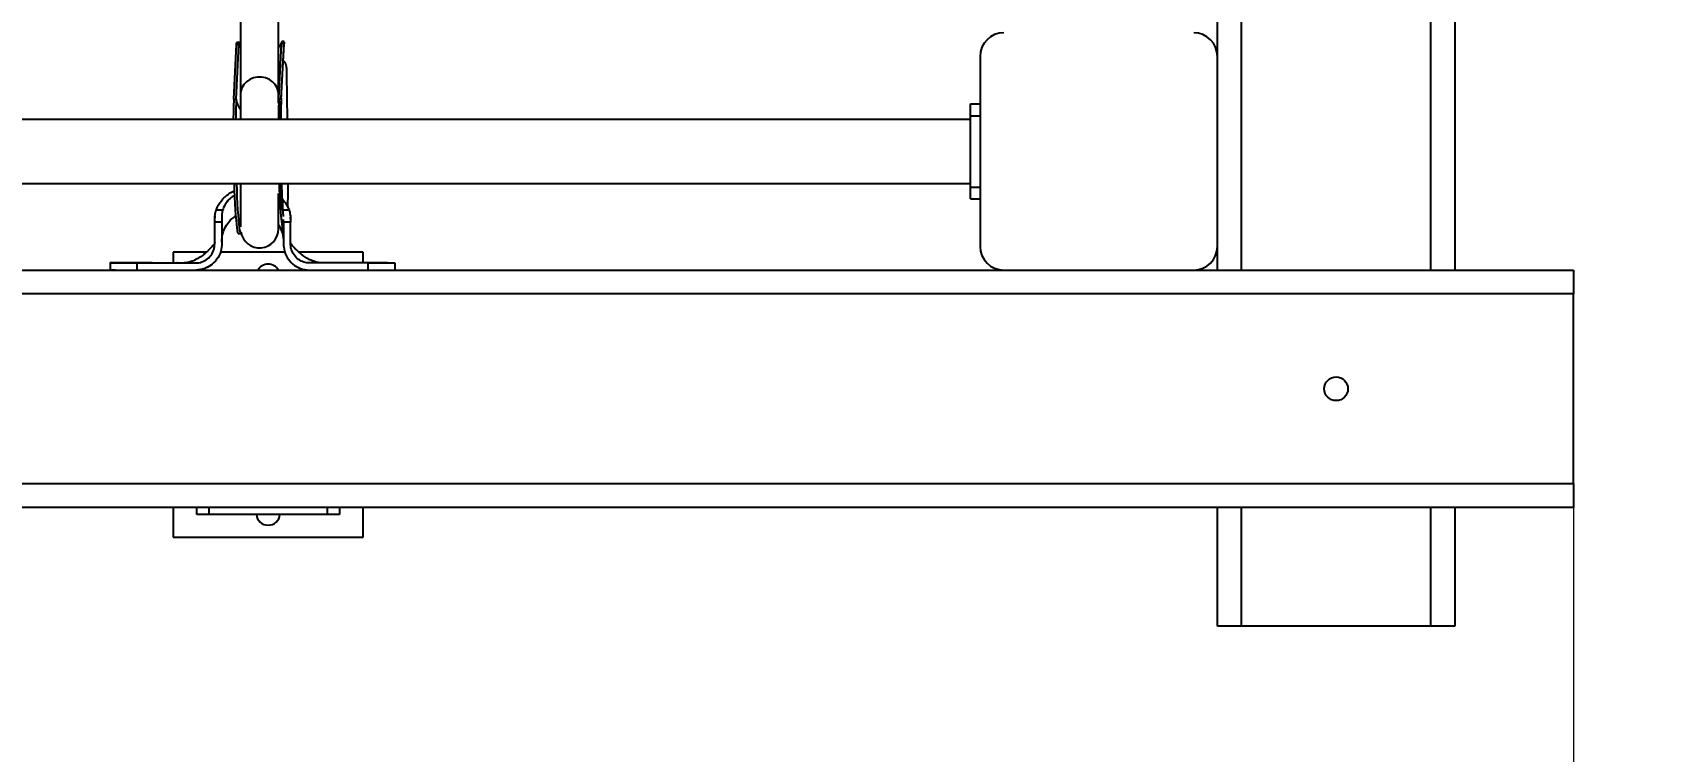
# Model space of a CAD drawing. Header units: millimetres. Extents: x -3650 to 2858, y -2899 to 2376.
# Drawn here: x 709 to 1400, y -677 to -374 of the extents above; entities that cross this region are included whole.
import ezdxf

# ---------------------------------------------------------------- set-up
doc = ezdxf.new("R2010")
doc.units = ezdxf.units.MM
for name, color, linetype in [('DIKOM_ЗОНА', 80, 'Continuous'), ('DIKOM_ОБЪЕКТ', 7, 'Continuous'), ('DIKOM_РАЗМЕР_ЗОНА', 7, 'Continuous'), ('DIKOM_РАЗМЕР_ОБЪЕКТА', 7, 'Continuous')]:
    doc.layers.add(name, color=color, linetype=linetype)
doc.styles.add('style1', font='arial.ttf', dxfattribs={"width": 0.8})
doc.dimstyles.new('1-50', dxfattribs={"dimtxt": 300, "dimasz": 200, "dimexe": 100, "dimexo": 0, "dimgap": 100, "dimtad": 1, "dimdec": 0, "dimtxsty": 'style1', "dimcen": 0, "dimclrd": 7, "dimclre": 7, "dimadec": 1, "dimazin": 2, "dimtfac": 1, "dimtdec": 0, "dimtmove": 0, "dimatfit": 3, "dimfxl": 0, "dimlwd": 25, "dimlwe": 18, "dimarcsym": 0})

# ---------------------------------------------------------------- blocks, each defined once
blk = doc.blocks.new('*D0')
at = {"layer": 'Defpoints', "color": 0, "transparency": 16777216}
for p in [(-2742.04, -185.51), (2857.96, -185.51), (2857.96, -2799.5)]:
    blk.add_point(p, dxfattribs=at)
at = {"layer": 'DIKOM_РАЗМЕР_ЗОНА', "color": 7, "lineweight": 18, "transparency": 16777216}
for p, q in [((-2742.04, -185.51), (-2742.04, -2899.5)), ((2857.96, -185.51), (2857.96, -2899.5))]:
    blk.add_line(p, q, dxfattribs=at)
at = {"layer": 'DIKOM_РАЗМЕР_ЗОНА', "color": 7, "lineweight": 25, "transparency": 16777216}
blk.add_line((-2542.04, -2799.5), (2657.96, -2799.5), dxfattribs=at)
at = {"layer": 'DIKOM_РАЗМЕР_ЗОНА', "color": 7, "transparency": 16777216}
for points in [[(-2542.04, -2766.17), (-2542.04, -2832.83), (-2742.04, -2799.5)], [(2657.96, -2766.17), (2657.96, -2832.83), (2857.96, -2799.5)]]:
    blk.add_solid(points, dxfattribs=at)
at = {"layer": 'DIKOM_РАЗМЕР_ЗОНА', "color": 0, "transparency": 16777216, "insert": (57.96, -2546.33), "char_height": 300, "attachment_point": 5, "style": 'style1'}
blk.add_mtext('5600', dxfattribs=at)
blk = doc.blocks.new('*D2')
at = {"layer": 'Defpoints', "color": 0, "transparency": 16777216}
for p in [(1357.96, -569.24), (-1242.04, -574.24), (1357.96, -1129)]:
    blk.add_point(p, dxfattribs=at)
at = {"layer": 'DIKOM_РАЗМЕР_ОБЪЕКТА', "color": 7, "lineweight": 18, "transparency": 16777216}
for p, q in [((1357.96, -569.24), (1357.96, -1229)), ((-1242.04, -574.24), (-1242.04, -1229))]:
    blk.add_line(p, q, dxfattribs=at)
at = {"layer": 'DIKOM_РАЗМЕР_ОБЪЕКТА', "color": 7, "lineweight": 25, "transparency": 16777216}
blk.add_line((-1042.04, -1129), (1157.96, -1129), dxfattribs=at)
at = {"layer": 'DIKOM_РАЗМЕР_ОБЪЕКТА', "color": 7, "transparency": 16777216}
for points in [[(-1042.04, -1095.67), (-1042.04, -1162.33), (-1242.04, -1129)], [(1157.96, -1095.67), (1157.96, -1162.33), (1357.96, -1129)]]:
    blk.add_solid(points, dxfattribs=at)
at = {"layer": 'DIKOM_РАЗМЕР_ОБЪЕКТА', "color": 0, "transparency": 16777216, "insert": (57.96, -875.83), "char_height": 300, "attachment_point": 5, "style": 'style1'}
blk.add_mtext('2600', dxfattribs=at)

msp = doc.modelspace()

# ---------------------------------------------------------------- linework, layer by layer
at = {"layer": 'DIKOM_ЗОНА', "color": 3, "lineweight": 15}
msp.add_arc((1357.96, -624.24), 1500, 270, 0, dxfattribs=at)
at = {"layer": 'DIKOM_ОБЪЕКТ'}
for p, q in [((1217.96, 725.76), (1217.96, -474.24)), ((1297.96, -474.24), (1297.96, 725.76)), ((1307.96, 725.76), (1307.96, -474.24)), ((1207.96, -384.24), (1207.96, 635.76)), ((796.33, -356.59), (796.33, -400.03)), ((812.33, -400.03), (812.33, -356.59)), ((793.51, -402.21), (794.66, -379.22)), ((794.51, -402.2), (795.66, -379.2)), ((795.66, -379.2), (794.66, -379.22)), ((795.83, -378.3), (794.83, -378.32)), ((812.48, -401.87), (813.64, -378.87)), ((813.48, -402.54), (814.71, -378.01)), ((813.48, -401.85), (814.64, -378.85)), ((814.64, -378.85), (813.64, -378.87)), ((814.71, -377.96), (813.7, -377.97)), ((1107.96, -384.24), (1107.96, -464.24)), ((1207.96, -464.24), (1207.96, -384.24)), ((816.08, -410.74), (815.85, -391.73)), ((796.33, -400.03), (796.33, -410.74)), ((812.33, -403.95), (812.33, -400.03)), ((793.51, -402.21), (794.51, -402.2)), ((812.48, -401.87), (813.48, -401.85)), ((813.48, -401.85), (813.48, -402.54)), ((1103.96, -409.24), (1103.96, -404.24)), ((1103.96, -404.24), (1107.96, -404.24)), ((1103.96, -410.74), (111.96, -410.74)), ((1103.96, -409.24), (1107.96, -409.24)), ((1103.96, -439.24), (1103.96, -409.24)), ((111.96, -437.74), (1103.96, -437.74)), ((796.33, -437.74), (796.33, -456.04)), ((812.33, -456.87), (812.33, -442.02)), ((1103.96, -439.24), (1107.96, -439.24)), ((1103.96, -444.24), (1103.96, -439.24)), ((786.09, -448.89), (788.81, -448.89)), ((812.33, -442.88), (812.81, -443.27)), ((814.04, -448.89), (816.76, -448.89)), ((1103.96, -444.24), (1107.96, -444.24)), ((788.43, -454.1), (785.43, -454.1)), ((785.43, -462.24), (785.43, -454.1)), ((785.52, -451.47), (785.49, -452.16)), ((788.43, -454.1), (788.43, -462.24)), ((817.43, -454.1), (814.43, -454.1)), ((814.43, -454.1), (814.43, -462.24)), ((817.39, -452.59), (817.34, -451.89)), ((817.39, -452.61), (817.38, -451.89)), ((817.43, -462.24), (817.43, -454.1)), ((785.43, -463.24), (785.43, -462.24)), ((788.43, -462.24), (788.43, -463.24)), ((795.38, -458.78), (796.38, -458.76)), ((814.43, -462.24), (814.43, -463.24)), ((817.43, -463.24), (817.43, -462.24)), ((767.96, -466.74), (767.96, -471.24)), ((781.92, -466.74), (767.96, -466.74)), ((815.01, -466.74), (787.86, -466.74)), ((847.96, -466.74), (820.94, -466.74)), ((847.96, -471.24), (847.96, -466.74)), ((1207.96, -474.24), (1207.96, -464.24)), ((97.96, -474.24), (1117.96, -474.24)), ((741.43, -471.24), (741.43, -474.24)), ((746.7, -471.24), (741.44, -471.24)), ((749.92, -471.24), (748.65, -471.24)), ((752.71, -474.24), (752.71, -471.24)), ((752.71, -471.24), (777.43, -471.24)), ((782.4, -472.98), (784.16, -471.94)), ((784.04, -472.02), (784.86, -471.28)), ((850.14, -471.24), (825.44, -471.24)), ((850.14, -474.24), (850.14, -471.24)), ((854.29, -471.24), (861.41, -471.24)), ((861.43, -474.24), (861.43, -471.24)), ((1117.96, -474.24), (1197.96, -474.24)), ((1197.96, -474.24), (1357.96, -474.24)), ((1357.96, -474.24), (1357.96, -484.24)), ((1357.96, -484.24), (-1242.04, -484.24)), ((1357.96, -564.24), (1357.96, -484.24)), ((-1242.04, -564.24), (1357.96, -564.24)), ((1357.96, -564.24), (1357.96, -574.24)), ((1357.96, -574.24), (-1242.04, -574.24)), ((767.96, -574.24), (767.96, -586.74)), ((777.96, -577.24), (777.96, -574.24)), ((782.96, -577.24), (777.96, -577.24)), ((782.96, -574.24), (782.96, -577.24)), ((832.96, -577.24), (782.96, -577.24)), ((832.96, -577.24), (832.96, -574.24)), ((837.96, -577.24), (832.96, -577.24)), ((837.96, -574.24), (837.96, -577.24)), ((847.96, -586.74), (847.96, -574.24)), ((1207.96, -624.24), (1207.96, -574.24)), ((1217.96, -574.24), (1217.96, -624.24)), ((1297.96, -624.24), (1297.96, -574.24)), ((1307.96, -574.24), (1307.96, -624.24)), ((767.96, -586.74), (847.96, -586.74)), ((1217.96, -624.24), (1207.96, -624.24)), ((1297.96, -624.24), (1217.96, -624.24)), ((1307.96, -624.24), (1297.96, -624.24))]:
    msp.add_line(p, q, dxfattribs=at)
at = {"layer": 'DIKOM_ОБЪЕКТ', "flags": 128}
for points in [[(812.33, -400.03), (812.23, -398.88), (811.76, -397.39), (810.95, -396.02), (809.83, -394.84), (808.46, -393.9), (806.89, -393.25), (805.2, -392.92), (803.47, -392.92), (801.78, -393.25), (800.21, -393.9), (798.83, -394.84), (797.71, -396.02), (796.9, -397.39), (796.44, -398.88), (796.33, -400.03)], [(813.48, -402.54), (813.37, -403.48), (813.31, -403.77)], [(793.6, -437.74), (793.7, -440.54), (793.83, -443.49), (793.96, -446.26), (794.11, -448.81), (794.27, -451.13), (794.43, -453.18), (794.6, -454.94), (794.77, -456.38), (794.94, -457.49), (795.1, -458.27), (795.27, -458.69), (795.38, -458.78)], [(794.6, -437.74), (794.7, -440.52), (794.83, -443.47), (794.96, -446.24), (795.11, -448.8), (795.27, -451.11), (795.43, -453.16), (795.6, -454.92), (795.76, -456.36), (795.93, -457.48), (796.1, -458.25), (796.27, -458.67), (796.43, -458.74), (796.52, -458.6)], [(769.76, -471.22), (769.62, -471.22), (769.47, -471.22)]]:
    msp.add_lwpolyline(points, dxfattribs=at)
at = {"layer": 'DIKOM_ОБЪЕКТ'}
msp.add_circle((1257.96, -524.24), 5, dxfattribs=at)
for centre, radius, start, end in [((1117.96, -384.24), 10, 90, 180), ((1197.96, -384.24), 10, 0, 90), ((1030.09, -413.21), 236.83, 177.33896, 179.40171), ((1030.99, -413.19), 236.74, 177.33821, 179.40626), ((801.4, -401.76), 6.91, 183.62374, 222.79126), ((1052.85, -413), 240.62, 177.34847, 179.46173), ((1052.72, -412.95), 239.5, 177.34307, 179.47064), ((987.28, -435.41), 174.71, 180.7617, 187.21832), ((1149.93, -427.14), 336.52, 181.80428, 184.17235), ((392.15, -438.76), 424.22, 358.78794, 0.13744), ((804.33, -456.87), 8, 189.90145, 0), ((1117.96, -464.24), 10, 180, 270), ((1197.96, -464.24), 10, 270, 0), ((807.96, -476.74), 5, 90, 150), ((807.96, -476.74), 5, 30, 90), ((807.96, -576.74), 5, 185.73917, 270), ((807.96, -576.74), 5, 270, 354.26083)]:
    msp.add_arc(centre, radius, start, end, dxfattribs=at)
for points, knots in [([(794.66, -379.22), (794.68, -378.93), (794.7, -378.41), (794.79, -378.38), (794.83, -378.37)], [0, 0, 0, 0, 0.55409, 1, 1, 1, 1]), ([(796.33, -378.89), (796.27, -378.8), (796.01, -378.45), (795.84, -378.25), (795.71, -378.37), (795.68, -378.91), (795.66, -379.2)], [0, 0, 0, 0, 0.100122, 0.386827, 0.676689, 1, 1, 1, 1]), ([(813.71, -377.99), (813.67, -378.08), (813.61, -378.25), (813.2, -379.12), (812.67, -379.86), (812.4, -380.24)], [0, 0, 0, 0, 0.337806, 0.658899, 1, 1, 1, 1]), ([(813.64, -378.87), (813.66, -378.57), (813.69, -378.11), (813.7, -378.07), (813.7, -378.06)], [0, 0, 0, 0, 0.633389, 1, 1, 1, 1]), ([(814.71, -377.99), (814.7, -378.01), (814.69, -378.05), (814.66, -378.57), (814.64, -378.85)], [0, 0, 0, 0, 0.456555, 1, 1, 1, 1]), ([(815.85, -391.73), (815.85, -391.17), (815.83, -390.04), (815.73, -388.45), (815.47, -387.2), (814.98, -386.41), (814.5, -386.23), (814.28, -386.14)], [0, 0, 0, 0, 0.211743, 0.42358, 0.633073, 0.834049, 1, 1, 1, 1]), ([(813.12, -410.74), (813.13, -410.02), (813.15, -408.36), (813.22, -405.97), (813.28, -404.52), (813.31, -403.76)], [0, 0, 0, 0, 0.265786, 0.62056, 1, 1, 1, 1]), ([(786.09, -448.89), (786.26, -448.45), (786.92, -446.76), (788.45, -444.62), (790.59, -442.68), (792.21, -441.54), (793.32, -441.05), (793.72, -440.86)], [0, 0, 0, 0, 0.124156, 0.48124, 0.68235, 0.883559, 1, 1, 1, 1]), ([(814.02, -448.99), (814.01, -448.9), (813.95, -448.06), (813.83, -446.1), (813.68, -443.2), (813.55, -440.38), (813.49, -438.5), (813.46, -437.74)], [0, 0, 0, 0, 0.033432, 0.30088, 0.564344, 0.823725, 1, 1, 1, 1]), ([(785.43, -453.02), (785.45, -452.32), (785.5, -450.91), (785.89, -449.57), (786.09, -448.89)], [0, 0, 0, 0, 0.492157, 1, 1, 1, 1]), ([(788.81, -448.89), (788.79, -448.97), (788.67, -449.37), (788.45, -450.43), (788.42, -452.1), (788.42, -453.43), (788.43, -454.1)], [0, 0, 0, 0, 0.048354, 0.242117, 0.61892, 1, 1, 1, 1]), ([(793.8, -442.79), (793.48, -442.96), (792.45, -443.55), (790.73, -445.16), (789.4, -447.13), (788.92, -448.55), (788.81, -448.89)], [0, 0, 0, 0, 0.133909, 0.436916, 0.86788, 1, 1, 1, 1]), ([(813.73, -444.13), (814.27, -444.7), (815.57, -446.1), (816.32, -447.86), (816.76, -448.89)], [0, 0, 0, 0, 0.410889, 1, 1, 1, 1]), ([(816.76, -448.89), (816.95, -449.55), (817.35, -450.89), (817.4, -452.3), (817.43, -453.02)], [0, 0, 0, 0, 0.491601, 1, 1, 1, 1]), ([(785.43, -454.1), (785.43, -454.01), (785.43, -453.65), (785.43, -453.29), (785.43, -453.02)], [0, 0, 0, 0, 0.256358, 1, 1, 1, 1]), ([(788.43, -462.3), (788.43, -462.21), (788.43, -462.04), (788.44, -461.71), (788.47, -461.03), (788.66, -459.47), (789.33, -457.19), (790.72, -454.71), (792.39, -452.73), (793.73, -451.82), (794.3, -451.43)], [0, 0, 0, 0, 0.022477, 0.041677, 0.077102, 0.184247, 0.404664, 0.624071, 0.840116, 1, 1, 1, 1]), ([(812.14, -454.88), (812.63, -455.7), (813.66, -457.42), (814.29, -459.92), (814.42, -461.57), (814.43, -462.18), (814.43, -462.25)], [0, 0, 0, 0, 0.366096, 0.764956, 0.973693, 1, 1, 1, 1]), ([(814.43, -454.1), (814.43, -454.01), (814.43, -453.64), (814.43, -453.26), (814.43, -452.97)], [0, 0, 0, 0, 0.226524, 1, 1, 1, 1]), ([(817.43, -453.02), (817.43, -453.11), (817.43, -453.47), (817.43, -453.83), (817.43, -454.1)], [0, 0, 0, 0, 0.25626, 1, 1, 1, 1]), ([(785.43, -462.42), (785.43, -462.51), (785.43, -462.69), (785.41, -462.73), (785.41, -462.78), (785.39, -462.86), (785.38, -462.9), (785.37, -462.92), (785.35, -462.96), (785.33, -463.02), (785.24, -463.26), (784.7, -463.96), (783.79, -464.87), (782.6, -466.13), (781.51, -467.14), (780.63, -467.85), (779.71, -468.51), (778.61, -469.21), (777.19, -469.98), (775.44, -470.69), (773.62, -471.17), (772.92, -471.22), (772.56, -471.24)], [0, 0, 0, 0, 0.018185, 0.03439, 0.05285, 0.05671, 0.058314, 0.059778, 0.061254, 0.062949, 0.067429, 0.091962, 0.17106, 0.268633, 0.337568, 0.396367, 0.442783, 0.502184, 0.593496, 0.710962, 0.847911, 1, 1, 1, 1]), ([(830.4, -471.24), (830.08, -471.22), (829.48, -471.19), (827.95, -470.85), (826.4, -470.29), (824.89, -469.58), (823.65, -468.85), (822.54, -468.08), (821.59, -467.35), (820.53, -466.4), (819.48, -465.26), (818.57, -464.39), (817.91, -463.67), (817.6, -463.22), (817.52, -463.02), (817.51, -462.97), (817.49, -462.94), (817.48, -462.92), (817.47, -462.89), (817.45, -462.81), (817.45, -462.8), (817.43, -462.69), (817.43, -462.66), (817.42, -462.34), (817.43, -461.89), (817.43, -461.53), (817.43, -461.5)], [0, 0, 0, 0, 0.123498, 0.236935, 0.338251, 0.423566, 0.505841, 0.555171, 0.608288, 0.672826, 0.75351, 0.819963, 0.860358, 0.87946, 0.882841, 0.884164, 0.885324, 0.886418, 0.887538, 0.890108, 0.907333, 0.920554, 0.928247, 0.937348, 0.995224, 1, 1, 1, 1]), ([(788.43, -463.24), (788.43, -463.32), (788.42, -463.75), (788.3, -465.41), (787.5, -468.17), (785.28, -471.24), (782.18, -473.38), (779.39, -474.18), (777.79, -474.23), (777.43, -474.24)], [0, 0, 0, 0, 0.014813, 0.074109, 0.290048, 0.50597, 0.720948, 0.936008, 1, 1, 1, 1]), ([(777.43, -471.24), (777.65, -471.23), (778.77, -471.2), (780.76, -470.67), (783.03, -469.16), (784.67, -466.97), (785.36, -464.87), (785.41, -463.6), (785.43, -463.24)], [0, 0, 0, 0, 0.054127, 0.268332, 0.482527, 0.697283, 0.911982, 1, 1, 1, 1]), ([(814.43, -463.24), (814.43, -463.32), (814.43, -463.75), (814.55, -465.4), (815.35, -468.15), (817.54, -471.21), (820.62, -473.36), (823.43, -474.17), (825.04, -474.23), (825.43, -474.24)], [0, 0, 0, 0, 0.014812, 0.074105, 0.288788, 0.503461, 0.718037, 0.933083, 1, 1, 1, 1]), ([(825.44, -471.24), (825.35, -471.24), (824.89, -471.23), (823.68, -471.11), (821.74, -470.48), (819.64, -468.98), (818.07, -466.74), (817.47, -464.7), (817.44, -463.52), (817.43, -463.24)], [0, 0, 0, 0, 0.022068, 0.11062, 0.289011, 0.502885, 0.71771, 0.931824, 1, 1, 1, 1]), ([(743.68, -474.24), (743.3, -474.24), (742.41, -474.24), (741.7, -474.24), (741.34, -474.24), (741.44, -474.24), (741.44, -474.24)], [0, 0, 0, 0, 0.268827, 0.62919, 0.979397, 1, 1, 1, 1]), ([(741.45, -471.24), (741.44, -471.24), (741.35, -471.24), (741.7, -471.24), (742.56, -471.24), (743.99, -471.24), (745.93, -471.24), (748.7, -471.24), (751.2, -471.24), (752.71, -471.24)], [0, 0, 0, 0, 0.012296, 0.165143, 0.313683, 0.466532, 0.615072, 0.767919, 1, 1, 1, 1]), ([(749.7, -471.24), (749.08, -471.24), (747.87, -471.24), (747.09, -471.24), (746.7, -471.24)], [0, 0, 0, 0, 0.507948, 1, 1, 1, 1]), ([(754.3, -471.24), (753, -471.24), (750.51, -471.24), (748.18, -471.24), (747.06, -471.24)], [0, 0, 0, 0, 0.52184, 1, 1, 1, 1]), ([(759.03, -471.24), (757.72, -471.24), (755.21, -471.24), (753.25, -471.24), (752.32, -471.24)], [0, 0, 0, 0, 0.522533, 1, 1, 1, 1]), ([(784.31, -471.82), (784.36, -471.78), (784.47, -471.69), (784.59, -471.58), (784.65, -471.53)], [0, 0, 0, 0, 0.499811, 1, 1, 1, 1]), ([(830.86, -471.22), (830.79, -471.22), (830.66, -471.22), (830.52, -471.22), (830.46, -471.22)], [0, 0, 0, 0, 0.498436, 1, 1, 1, 1]), ([(850.8, -471.24), (849.86, -471.24), (847.91, -471.24), (845.41, -471.24), (844.11, -471.24)], [0, 0, 0, 0, 0.477549, 1, 1, 1, 1]), ([(858.32, -471.24), (857.41, -471.24), (854.27, -471.24), (851.14, -471.24), (848.92, -471.24)], [0, 0, 0, 0, 0.291654, 1, 1, 1, 1]), ([(850.14, -471.24), (850.23, -471.24), (850.64, -471.24), (852.36, -471.24), (854.77, -471.24), (857.31, -471.24), (859.14, -471.24), (860.48, -471.24), (861.29, -471.24), (861.37, -471.24), (861.41, -471.24)], [0, 0, 0, 0, 0.012372, 0.06189, 0.261122, 0.409637, 0.562455, 0.710966, 0.863783, 1, 1, 1, 1])]:
    msp.add_open_spline(points, degree=3, knots=knots, dxfattribs=at)

# ---------------------------------------------------------------- dimensions: what is measured, and where the dimension line sits
at = {"layer": 'DIKOM_РАЗМЕР_ЗОНА'}
dim = msp.add_linear_dim(base=(2857.96, -2799.5), p1=(-2742.04, -185.51), p2=(2857.96, -185.51), dimstyle='1-50', dxfattribs=at)
dim.commit()
dim.dimension.update_dxf_attribs({"geometry": '*D0', "text_midpoint": (57.96, -2799.5), "dimtype": 160})
at = {"layer": 'DIKOM_РАЗМЕР_ОБЪЕКТА'}
dim = msp.add_linear_dim(base=(1357.96, -1129), p1=(-1242.04, -574.24), p2=(1357.96, -569.24), dimstyle='1-50', dxfattribs=at)
dim.commit()
dim.dimension.update_dxf_attribs({"geometry": '*D2', "text_midpoint": (57.96, -1129), "dimtype": 160})

doc.saveas('drawing.dxf')
